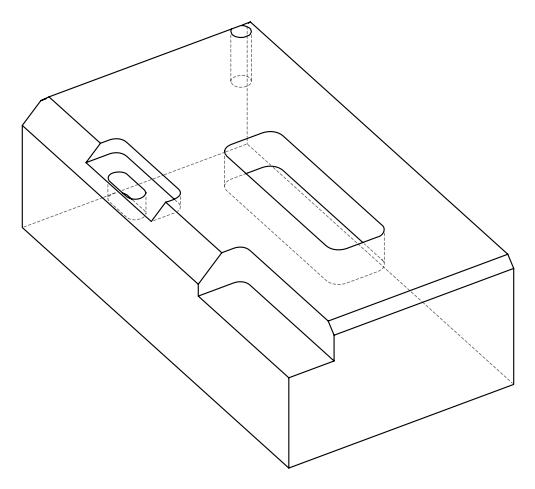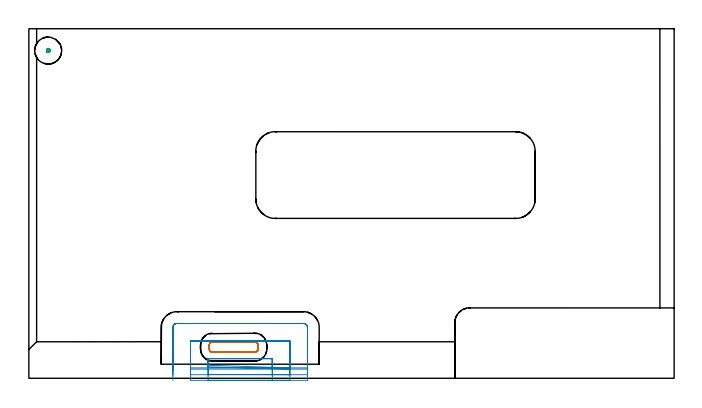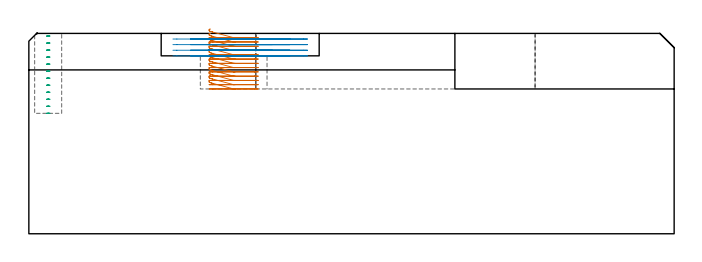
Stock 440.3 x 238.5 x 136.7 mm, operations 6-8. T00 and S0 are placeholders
(PLAN: 8 operations, 4 tool changes, 64.9 min)
(1 AREA_MILL | FG_CHAMFER_SURFACE | UGT0205_001 | 3.66 min | 3123 mm3)
(2 AREA_MILL_1 | FG_CHAMFER_SURFACE_1 | UGT0205_001 | 6.3 min | 9230 mm3)
(3 AREA_MILL_2 | FG_CHAMFER_SURFACE_2 | UGT0205_001 | 17.6 min | 90368 mm3)
(4 MILL_CORNER_NOTCH_RECTANGULAR | CORNER_NOTCH_RECTANGULAR | NXT0201_012 | Follow Part, ap 4, ae 75% | 16.89 min | 268522 mm3)
(5 MILL_RECTANGULAR_POCKET | POCKET_RECTANGULAR_STRAIGHT | UGT0201_094 | Follow Part, ap 5, ae 75% | 12.65 min | 421141 mm3)
(6 MILL_RECTANGULAR_POCKET_1 | POCKET_RECTANGULAR_STRAIGHT_1 | NXT0201_011 | Follow Part, ap 3, ae 75% | 3.23 min | 27703 mm3)
(7 MILL_SLOT | SLOT_PARTIAL_RECTANGULAR | NXT0201_012 | Follow Part, ap 4, ae 75% | 3.96 min | 38180 mm3)
(8 MILL_BLIND_HOLE_FROM_SOLID_MATERIAL | STEP1POCKET | NXT0201_012 | Spiral | 0.56 min | 14475 mm3)
(TOOL UGT0205_001 | Chamfer Mill 20 x 3 x 45 deg. | D20 FL50 Z2)
(TOOL NXT0201_012 | ENDMILL 16mm [2P460-1600-NA 1630] | D16 FL38 Z6)
(TOOL UGT0201_094 | End mill 20 mm | D20 FL38 Z4)
(TOOL NXT0201_011 | ENDMILL 12mm [2P460-1200-NA 1630] | D12 FL38 Z6)
(OP 6 MILL_RECTANGULAR_POCKET_1)
G17 G21 G94 G90
T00 M6
G54
G17 G0 G90 X123.756 Y23.987 S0 M3
G43 Z146.7 H1
Z139.7
G94 G1 X123.592 Y23.824 Z139.638 F250.
X123.357 Y23.498 Z139.53
X123.178 Y23.139 Z139.423
X123.057 Y22.756 Z139.315
X123. Y22.358 Z139.208
Y20.142 Z138.614
X123.057 Y19.744 Z138.506
X123.178 Y19.361 Z138.398
X123.357 Y19.002 Z138.291
X123.592 Y18.676 Z138.183
X123.876 Y18.392 Z138.076
X124.202 Y18.157 Z137.968
X124.561 Y17.978 Z137.86
X124.944 Y17.857 Z137.753
X125.342 Y17.8 Z137.645
X125.5 Z137.603
X139.75 Z133.785
X154. F500.
G3 X156.5 Y20.3 R2.5
G1 Y22.2
G3 X154. Y24.7 R2.5
G1 X125.5
G3 X123. Y22.2 R2.5
G1 Y20.3
G3 X125.5 Y17.8 R2.5
G1 X139.75
X140.75
G0 X123.756 Y23.987 Z136.785
G1 X123.592 Y23.824 Z136.723 F250.
X123.357 Y23.498 Z136.615
X123.178 Y23.139 Z136.507
X123.057 Y22.756 Z136.4
X123. Y22.358 Z136.292
Y20.142 Z135.698
X123.057 Y19.744 Z135.591
X123.178 Y19.361 Z135.483
X123.357 Y19.002 Z135.375
X123.592 Y18.676 Z135.268
X123.876 Y18.392 Z135.16
X124.202 Y18.157 Z135.053
X124.561 Y17.978 Z134.945
X124.944 Y17.857 Z134.837
X125.342 Y17.8 Z134.73
X125.5 Z134.687
X139.75 Z130.869
X154. F500.
G3 X156.5 Y20.3 R2.5
G1 Y22.2
G3 X154. Y24.7 R2.5
G1 X125.5
G3 X123. Y22.2 R2.5
G1 Y20.3
G3 X125.5 Y17.8 R2.5
G1 X139.75
X140.75
G0 X123.756 Y23.987 Z133.869
G1 X123.592 Y23.824 Z133.807 F250.
X123.357 Y23.498 Z133.7
X123.178 Y23.139 Z133.592
X123.057 Y22.756 Z133.484
X123. Y22.358 Z133.377
Y20.142 Z132.783
X123.057 Y19.744 Z132.675
X123.178 Y19.361 Z132.568
X123.357 Y19.002 Z132.46
X123.592 Y18.676 Z132.352
X123.876 Y18.392 Z132.245
X124.202 Y18.157 Z132.137
X124.561 Y17.978 Z132.03
X124.944 Y17.857 Z131.922
X125.342 Y17.8 Z131.814
X125.5 Z131.772
X139.75 Z127.954
X154. F500.
G3 X156.5 Y20.3 R2.5
G1 Y22.2
G3 X154. Y24.7 R2.5
G1 X125.5
G3 X123. Y22.2 R2.5
G1 Y20.3
G3 X125.5 Y17.8 R2.5
G1 X139.75
X140.75
G0 X123.756 Y23.987 Z130.954
G1 X123.592 Y23.824 Z130.892 F250.
X123.357 Y23.498 Z130.784
X123.178 Y23.139 Z130.677
X123.057 Y22.756 Z130.569
X123. Y22.358 Z130.461
Y20.142 Z129.868
X123.057 Y19.744 Z129.76
X123.178 Y19.361 Z129.652
X123.357 Y19.002 Z129.545
X123.592 Y18.676 Z129.437
X123.876 Y18.392 Z129.329
X124.202 Y18.157 Z129.222
X124.561 Y17.978 Z129.114
X124.944 Y17.857 Z129.007
X125.342 Y17.8 Z128.899
X125.5 Z128.857
X139.75 Z125.038
X154. F500.
G3 X156.5 Y20.3 R2.5
G1 Y22.2
G3 X154. Y24.7 R2.5
G1 X125.5
G3 X123. Y22.2 R2.5
G1 Y20.3
G3 X125.5 Y17.8 R2.5
G1 X139.75
X140.75
G0 X123.756 Y23.987 Z128.038
G1 X123.592 Y23.824 Z127.976 F250.
X123.357 Y23.498 Z127.869
X123.178 Y23.139 Z127.761
X123.057 Y22.756 Z127.654
X123. Y22.358 Z127.546
Y20.142 Z126.952
X123.057 Y19.744 Z126.845
X123.178 Y19.361 Z126.737
X123.357 Y19.002 Z126.629
X123.592 Y18.676 Z126.522
X123.876 Y18.392 Z126.414
X124.202 Y18.157 Z126.307
X124.561 Y17.978 Z126.199
X124.944 Y17.857 Z126.091
X125.342 Y17.8 Z125.984
X125.5 Z125.941
X139.75 Z122.123
X154. F500.
G3 X156.5 Y20.3 R2.5
G1 Y22.2
G3 X154. Y24.7 R2.5
G1 X125.5
G3 X123. Y22.2 R2.5
G1 Y20.3
G3 X125.5 Y17.8 R2.5
G1 X139.75
X140.75
G0 X123.756 Y23.987 Z125.123
G1 X123.592 Y23.824 Z125.061 F250.
X123.357 Y23.498 Z124.953
X123.178 Y23.139 Z124.846
X123.057 Y22.756 Z124.738
X123. Y22.358 Z124.631
Y20.142 Z124.037
X123.057 Y19.744 Z123.929
X123.178 Y19.361 Z123.822
X123.357 Y19.002 Z123.714
X123.592 Y18.676 Z123.606
X123.876 Y18.392 Z123.499
X124.202 Y18.157 Z123.391
X124.561 Y17.978 Z123.284
X124.944 Y17.857 Z123.176
X125.342 Y17.8 Z123.068
X125.5 Z123.026
X139.75 Z119.208
X154. F500.
G3 X156.5 Y20.3 R2.5
G1 Y22.2
G3 X154. Y24.7 R2.5
G1 X125.5
G3 X123. Y22.2 R2.5
G1 Y20.3
G3 X125.5 Y17.8 R2.5
G1 X139.75
X140.75
G0 X123.756 Y23.987 Z122.208
G1 X123.592 Y23.824 Z122.146 F250.
X123.357 Y23.498 Z122.038
X123.178 Y23.139 Z121.93
X123.057 Y22.756 Z121.823
X123. Y22.358 Z121.715
Y20.142 Z121.121
X123.057 Y19.744 Z121.014
X123.178 Y19.361 Z120.906
X123.357 Y19.002 Z120.799
X123.592 Y18.676 Z120.691
X123.876 Y18.392 Z120.583
X124.202 Y18.157 Z120.476
X124.561 Y17.978 Z120.368
X124.944 Y17.857 Z120.261
X125.342 Y17.8 Z120.153
X125.5 Z120.111
X139.75 Z116.292
X154. F500.
G3 X156.5 Y20.3 R2.5
G1 Y22.2
G3 X154. Y24.7 R2.5
G1 X125.5
G3 X123. Y22.2 R2.5
G1 Y20.3
G3 X125.5 Y17.8 R2.5
G1 X139.75
X140.75
G0 X123.756 Y23.987 Z119.292
G1 X123.592 Y23.824 Z119.23 F250.
X123.357 Y23.498 Z119.123
X123.178 Y23.139 Z119.015
X123.057 Y22.756 Z118.908
X123. Y22.358 Z118.8
Y20.142 Z118.206
X123.057 Y19.744 Z118.098
X123.178 Y19.361 Z117.991
X123.357 Y19.002 Z117.883
X123.592 Y18.676 Z117.776
X123.876 Y18.392 Z117.668
X124.202 Y18.157 Z117.56
X124.561 Y17.978 Z117.453
X124.944 Y17.857 Z117.345
X125.342 Y17.8 Z117.238
X125.5 Z117.195
X139.75 Z113.377
X154. F500.
G3 X156.5 Y20.3 R2.5
G1 Y22.2
G3 X154. Y24.7 R2.5
G1 X125.5
G3 X123. Y22.2 R2.5
G1 Y20.3
G3 X125.5 Y17.8 R2.5
G1 X139.75
X140.75
G0 X123.756 Y23.987 Z116.377
G1 X123.592 Y23.824 Z116.315 F250.
X123.357 Y23.498 Z116.207
X123.178 Y23.139 Z116.1
X123.057 Y22.756 Z115.992
X123. Y22.358 Z115.885
Y20.142 Z115.291
X123.057 Y19.744 Z115.183
X123.178 Y19.361 Z115.075
X123.357 Y19.002 Z114.968
X123.592 Y18.676 Z114.86
X123.876 Y18.392 Z114.753
X124.202 Y18.157 Z114.645
X124.561 Y17.978 Z114.537
X124.944 Y17.857 Z114.43
X125.342 Y17.8 Z114.322
X125.5 Z114.28
X139.75 Z110.462
X154. F500.
G3 X156.5 Y20.3 R2.5
G1 Y22.2
G3 X154. Y24.7 R2.5
G1 X125.5
G3 X123. Y22.2 R2.5
G1 Y20.3
G3 X125.5 Y17.8 R2.5
G1 X139.75
X140.75
G0 X123.756 Y23.987 Z113.462
G1 X123.592 Y23.824 Z113.4 F250.
X123.357 Y23.498 Z113.292
X123.178 Y23.139 Z113.184
X123.057 Y22.756 Z113.077
X123. Y22.358 Z112.969
Y20.142 Z112.375
X123.057 Y19.744 Z112.268
X123.178 Y19.361 Z112.16
X123.357 Y19.002 Z112.052
X123.592 Y18.676 Z111.945
X123.876 Y18.392 Z111.837
X124.202 Y18.157 Z111.73
X124.561 Y17.978 Z111.622
X124.944 Y17.857 Z111.514
X125.342 Y17.8 Z111.407
X125.5 Z111.364
X139.75 Z107.546
X154. F500.
G3 X156.5 Y20.3 R2.5
G1 Y22.2
G3 X154. Y24.7 R2.5
G1 X125.5
G3 X123. Y22.2 R2.5
G1 Y20.3
G3 X125.5 Y17.8 R2.5
G1 X139.75
X140.75
G0 X123.756 Y23.987 Z110.546
G1 X123.592 Y23.824 Z110.484 F250.
X123.357 Y23.498 Z110.377
X123.178 Y23.139 Z110.269
X123.057 Y22.756 Z110.161
X123. Y22.358 Z110.054
Y20.142 Z109.46
X123.057 Y19.744 Z109.352
X123.178 Y19.361 Z109.245
X123.357 Y19.002 Z109.137
X123.592 Y18.676 Z109.029
X123.876 Y18.392 Z108.922
X124.202 Y18.157 Z108.814
X124.561 Y17.978 Z108.707
X124.944 Y17.857 Z108.599
X125.342 Y17.8 Z108.491
X125.5 Z108.449
X139.75 Z104.631
X154. F500.
G3 X156.5 Y20.3 R2.5
G1 Y22.2
G3 X154. Y24.7 R2.5
G1 X125.5
G3 X123. Y22.2 R2.5
G1 Y20.3
G3 X125.5 Y17.8 R2.5
G1 X139.75
X140.75
G0 X123.756 Y23.987 Z107.631
G1 X123.592 Y23.824 Z107.569 F250.
X123.357 Y23.498 Z107.461
X123.178 Y23.139 Z107.354
X123.057 Y22.756 Z107.246
X123. Y22.358 Z107.138
Y20.142 Z106.545
X123.057 Y19.744 Z106.437
X123.178 Y19.361 Z106.329
X123.357 Y19.002 Z106.222
X123.592 Y18.676 Z106.114
X123.876 Y18.392 Z106.006
X124.202 Y18.157 Z105.899
X124.561 Y17.978 Z105.791
X124.944 Y17.857 Z105.684
X125.342 Y17.8 Z105.576
X125.5 Z105.534
X139.75 Z101.715
X154. F500.
G3 X156.5 Y20.3 R2.5
G1 Y22.2
G3 X154. Y24.7 R2.5
G1 X125.5
G3 X123. Y22.2 R2.5
G1 Y20.3
G3 X125.5 Y17.8 R2.5
G1 X139.75
X140.75
G0 X123.756 Y23.987 Z104.715
G1 X123.592 Y23.824 Z104.653 F250.
X123.357 Y23.498 Z104.546
X123.178 Y23.139 Z104.438
X123.057 Y22.756 Z104.331
X123. Y22.358 Z104.223
Y20.142 Z103.629
X123.057 Y19.744 Z103.522
X123.178 Y19.361 Z103.414
X123.357 Y19.002 Z103.306
X123.592 Y18.676 Z103.199
X123.876 Y18.392 Z103.091
X124.202 Y18.157 Z102.983
X124.561 Y17.978 Z102.876
X124.944 Y17.857 Z102.768
X125.342 Y17.8 Z102.661
X125.5 Z102.618
X139.75 Z98.8
X154. F500.
G3 X156.5 Y20.3 R2.5
G1 Y22.2
G3 X154. Y24.7 R2.5
G1 X125.5
G3 X123. Y22.2 R2.5
G1 Y20.3
G3 X125.5 Y17.8 R2.5
G1 X139.75
X140.75
G0 Z146.7
M5
M2
(OP 7 MILL_SLOT)
G17 G21 G94 G90
T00 M6
G54
G17 G0 G90 X166.1 Y7.1 S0 M3
G43 Z146.7 H1
Z132.875
G94 G1 Y10.1 F250.
Y13.4 F500.
X155.745
X152.745 F250.
X126.754 F500.
X123.754 F250.
X122.3
Y11.871
Y8.871
X178.1 Y7.1 F500.
Y10.1 F250.
Y25.4 F500.
X110.3
Y10.1
Y7.1 F250.
X190.1 F500.
Y10.1 F250.
Y34.7 F500.
G3 X187.4 Y37.4 R2.7
G1 X101.
G3 X98.3 Y34.7 R2.7
G1 Y10.1
Y7.1 F250.
G0 X166.1 Y6.25 Z129.05
G1 Y9.25
Y13.4 F500.
X154.938
X151.938 F250.
X127.557 F500.
X124.557 F250.
X122.3
Y10.817
Y7.817
X178.1 Y6.25 F500.
Y9.25 F250.
Y25.4 F500.
X110.3
Y9.25
Y6.25 F250.
X190.1 F500.
Y9.25 F250.
Y34.7 F500.
G3 X187.4 Y37.4 R2.7
G1 X101.
G3 X98.3 Y34.7 R2.7
G1 Y9.25
Y6.25 F250.
G0 Z146.7
X166.1 Y2.425
Z125.225
G1 Y5.425
Y13.4 F500.
X151.009
X148.009 F250.
X131.464 F500.
X128.464 F250.
X122.3 F500.
Y5.639
Y2.639 F250.
X178.1 Y2.425 F500.
Y5.425 F250.
Y25.4 F500.
X110.3
Y5.425
Y2.425 F250.
X190.1 F500.
Y5.425 F250.
Y34.7 F500.
G3 X187.4 Y37.4 R2.7
G1 X101.
G3 X98.3 Y34.7 R2.7
G1 Y5.425
Y2.425 F250.
G0 Z146.7
X166.1 Y-1.399
Z121.4
G1 Y1.601
Y13.4 F500.
X122.3
Y1.601
Y-1.399 F250.
X178.1 F500.
Y1.601 F250.
Y25.4 F500.
X110.3
Y1.601
Y-1.399 F250.
X190.1 F500.
Y1.601 F250.
Y34.7 F500.
G3 X187.4 Y37.4 R2.7
G1 X101.
G3 X98.3 Y34.7 R2.7
G1 Y1.601
Y-1.399 F250.
G0 Z146.7
M5
M2
(OP 8 MILL_BLIND_HOLE_FROM_SOLID_MATERIAL)
G17 G21 G94 G90
T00 M6
G54
G17 G0 G90 X13.2 Y223.6 S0 M3
G43 Z146.7 H1
Z134.908
G94 G3 X13.8 Y224.2 R0.6 F250.
X13.2 Y224.8 R0.6
X12. Y223.6 R1.2
X13.2 Y224.8 R-1.2
X12.6 Y224.2 R0.6
X13.2 Y223.6 R0.6
G0 Z130.117
G3 X13.8 Y224.2 R0.6
X13.2 Y224.8 R0.6
X12. Y223.6 R1.2
X13.2 Y224.8 R-1.2
X12.6 Y224.2 R0.6
X13.2 Y223.6 R0.6
G0 Z125.325
G3 X13.8 Y224.2 R0.6
X13.2 Y224.8 R0.6
X12. Y223.6 R1.2
X13.2 Y224.8 R-1.2
X12.6 Y224.2 R0.6
X13.2 Y223.6 R0.6
G0 Z120.533
G3 X13.8 Y224.2 R0.6
X13.2 Y224.8 R0.6
X12. Y223.6 R1.2
X13.2 Y224.8 R-1.2
X12.6 Y224.2 R0.6
X13.2 Y223.6 R0.6
G0 Z115.742
G3 X13.8 Y224.2 R0.6
X13.2 Y224.8 R0.6
X12. Y223.6 R1.2
X13.2 Y224.8 R-1.2
X12.6 Y224.2 R0.6
X13.2 Y223.6 R0.6
G0 Z110.95
G3 X13.8 Y224.2 R0.6
X13.2 Y224.8 R0.6
X12. Y223.6 R1.2
X13.2 Y224.8 R-1.2
X12.6 Y224.2 R0.6
X13.2 Y223.6 R0.6
G0 Z106.158
G3 X13.8 Y224.2 R0.6
X13.2 Y224.8 R0.6
X12. Y223.6 R1.2
X13.2 Y224.8 R-1.2
X12.6 Y224.2 R0.6
X13.2 Y223.6 R0.6
G0 Z101.367
G3 X13.8 Y224.2 R0.6
X13.2 Y224.8 R0.6
X12. Y223.6 R1.2
X13.2 Y224.8 R-1.2
X12.6 Y224.2 R0.6
X13.2 Y223.6 R0.6
G0 Z96.575
G3 X13.8 Y224.2 R0.6
X13.2 Y224.8 R0.6
X12. Y223.6 R1.2
X13.2 Y224.8 R-1.2
X12.6 Y224.2 R0.6
X13.2 Y223.6 R0.6
G0 Z91.783
G3 X13.8 Y224.2 R0.6
X13.2 Y224.8 R0.6
X12. Y223.6 R1.2
X13.2 Y224.8 R-1.2
X12.6 Y224.2 R0.6
X13.2 Y223.6 R0.6
G0 Z86.992
G3 X13.8 Y224.2 R0.6
X13.2 Y224.8 R0.6
X12. Y223.6 R1.2
X13.2 Y224.8 R-1.2
X12.6 Y224.2 R0.6
X13.2 Y223.6 R0.6
G0 Z82.2
G3 X13.8 Y224.2 R0.6
X13.2 Y224.8 R0.6
X12. Y223.6 R1.2
X13.2 Y224.8 R-1.2
X12.6 Y224.2 R0.6
X13.2 Y223.6 R0.6
G0 Z146.7
M5
M2
